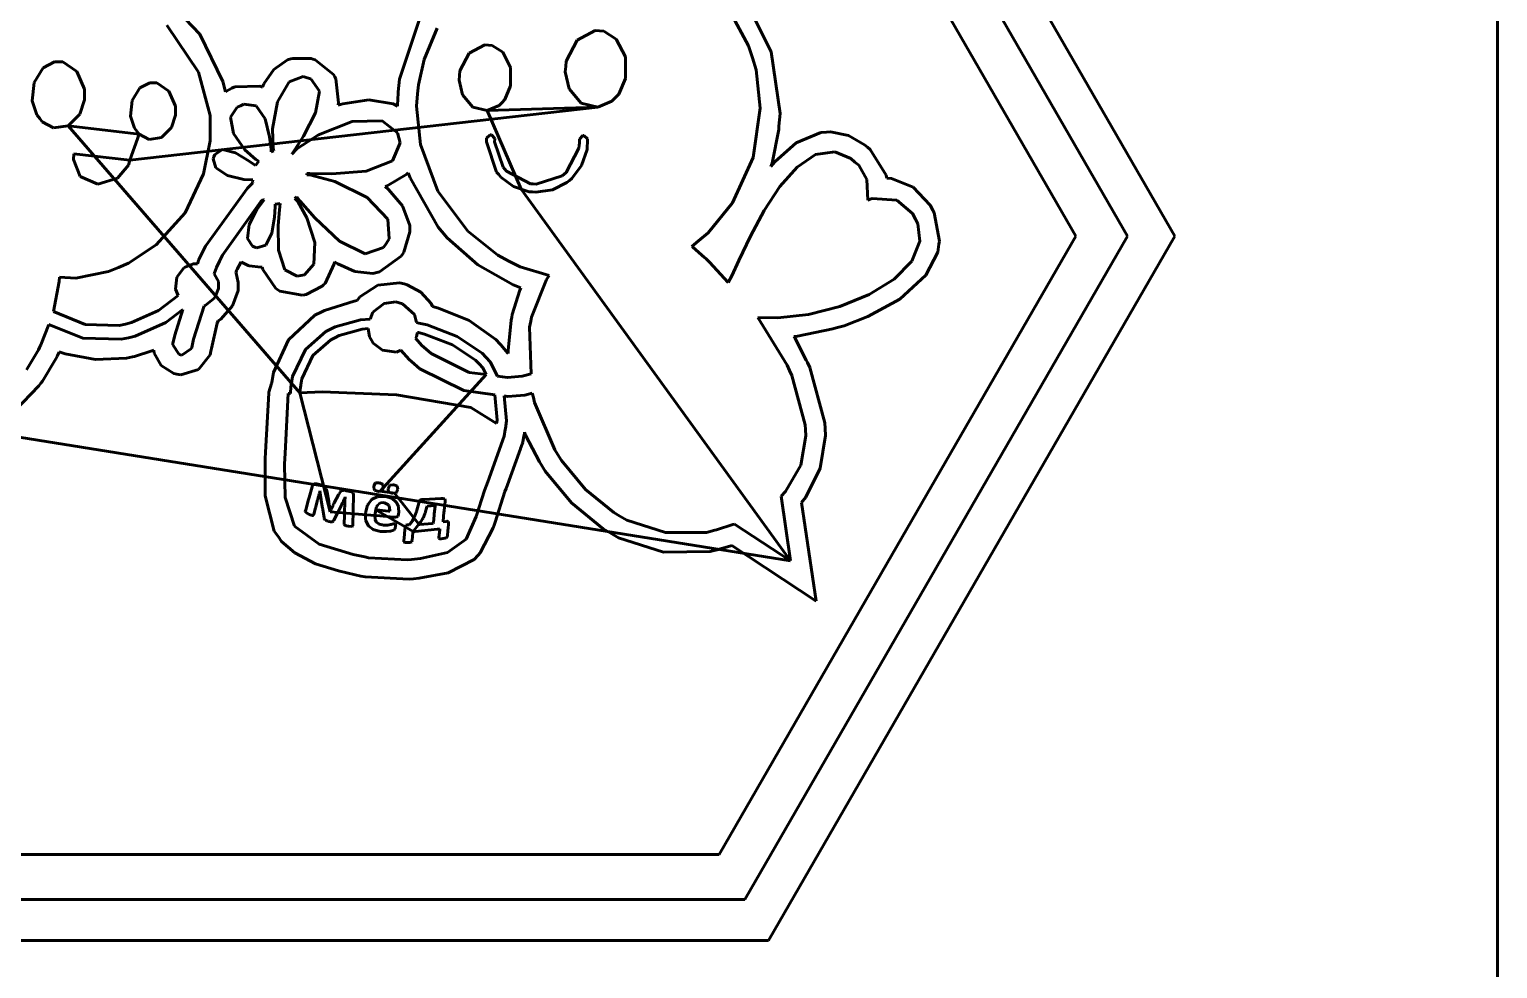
# Model space of a CAD drawing. Header units: millimetres. Extents: x 0 to 242, y 0 to 295.
# Drawn here: x 88.4 to 242.5, y 106.8 to 205.3 of the extents above; entities that cross this region are included whole.
import ezdxf

# ---------------------------------------------------------------- set-up
doc = ezdxf.new("R2010")
doc.units = ezdxf.units.MM
doc.linetypes.add('K5LT_BASIC', pattern=[0])
doc.layers.add('MOVE', color=82, linetype='Continuous', true_color=0x32cd32)
doc.layers.add('SLICE', color=1, linetype='Continuous', true_color=0xff0000)

msp = doc.modelspace()

# ---------------------------------------------------------------- linework, layer by layer
at = {"layer": 'MOVE', "color": 5, "linetype": 'K5LT_BASIC', "lineweight": 60, "true_color": 0x0000ff}
for p, q in [((148.08, 197.1), (98.96, 191.55)), ((136.44, 196.75), (148.08, 197.1)), ((140.03, 188.52), (136.44, 196.75)), ((99.93, 194.29), (92.5, 195.16)), ((92.5, 195.16), (116.8, 167.14)), ((98.96, 191.55), (99.93, 194.29)), ((168.29, 149.52), (140.03, 188.52)), ((125.21, 156.83), (136.34, 169.07)), ((116.8, 167.14), (119.98, 154.68)), ((77.44, 164.07), (168.29, 149.52)), ((126.72, 156.64), (125.21, 156.83)), ((129.27, 153.37), (126.72, 156.64)), ((119.98, 154.68), (124.68, 154.3)), ((124.68, 154.3), (124.76, 154.89)), ((124.76, 154.89), (128.67, 152.61)), ((128.67, 152.61), (129.27, 153.37))]:
    msp.add_line(p, q, dxfattribs=at)
at = {"layer": 'SLICE', "color": 5, "linetype": 'K5LT_BASIC', "lineweight": 60, "true_color": 0x0000ff}
for p, q in [((242.48, 273.24), (242.48, 22.05)), ((165.98, 257.42), (208.62, 183.57)), ((163.49, 253.11), (203.64, 183.57)), ((160.78, 248.42), (198.22, 183.57)), ((102.49, 208.77), (106.29, 204.75)), ((163.35, 208.74), (166.24, 202.89)), ((163.89, 203.55), (161.95, 207.09)), ((102.82, 205.72), (106.16, 200.77)), ((127.24, 200.04), (129.32, 206.23)), ((131.19, 205.38), (129.84, 202.11)), ((147.8, 205.14), (145.89, 204.13)), ((148.24, 205.1), (147.8, 205.14)), ((148.69, 205.06), (148.24, 205.1)), ((150, 204.22), (148.69, 205.06)), ((106.29, 204.75), (108.73, 199.79)), ((136.2, 203.65), (134.56, 202.78)), ((136.58, 203.61), (136.2, 203.65)), ((136.97, 203.58), (136.58, 203.61)), ((138.09, 202.87), (136.97, 203.58)), ((145.89, 204.13), (144.75, 201.94)), ((150.96, 202.37), (150, 204.22)), ((164.29, 202.28), (163.89, 203.55)), ((89.86, 201.23), (91.04, 201.85)), ((91.04, 201.85), (91.45, 201.85)), ((91.45, 201.85), (91.93, 201.85)), ((91.93, 201.85), (93.39, 200.83)), ((114.05, 201.04), (115.5, 202.06)), ((115.5, 202.06), (115.86, 202.17)), ((115.86, 202.17), (116.05, 202.22)), ((116.05, 202.22), (117.98, 202.2)), ((117.98, 202.2), (118.17, 202.13)), ((118.17, 202.13), (118.41, 202.06)), ((118.41, 202.06), (120.34, 200.54)), ((129.84, 202.11), (129.23, 199.43)), ((134.56, 202.78), (133.58, 200.9)), ((138.91, 201.27), (138.09, 202.87)), ((144.75, 201.94), (144.71, 201.38)), ((150.96, 200.12), (150.96, 202.37)), ((164.68, 201.03), (164.29, 202.28)), ((166.24, 202.89), (167.19, 196.44)), ((88.9, 199.7), (89.86, 201.23)), ((93.39, 200.83), (94.21, 198.99)), ((106.16, 200.77), (107.39, 196.22)), ((113.02, 199.54), (114.05, 201.04)), ((117.16, 200.31), (115.68, 199.76)), ((117.55, 200.18), (117.16, 200.31)), ((120.34, 200.54), (120.47, 200.3)), ((120.47, 200.3), (120.58, 200.08)), ((133.55, 200.42), (133.5, 199.94)), ((133.58, 200.9), (133.55, 200.42)), ((138.91, 199.34), (138.91, 201.27)), ((144.71, 201.38), (144.65, 200.81)), ((144.65, 200.81), (145.06, 199.03)), ((165.1, 197.01), (164.68, 201.03)), ((88.72, 197.77), (88.9, 199.7)), ((94.21, 198.99), (94.21, 198.37)), ((99.19, 197.82), (100.02, 199.13)), ((100.02, 199.13), (101.04, 199.66)), ((101.04, 199.66), (101.38, 199.66)), ((101.38, 199.66), (101.8, 199.66)), ((101.8, 199.66), (103.06, 198.79)), ((103.06, 198.79), (103.76, 197.21)), ((108.73, 199.79), (108.98, 198.7)), ((109.03, 198.75), (109.66, 199.11)), ((109.66, 199.11), (109.73, 199.13)), ((109.73, 199.13), (109.98, 199.25)), ((109.98, 199.25), (112.61, 199.32)), ((112.61, 199.32), (112.86, 199.2)), ((112.86, 199.2), (113.02, 199.54)), ((115.68, 199.76), (114.46, 197.68)), ((117.94, 200.06), (117.55, 200.18)), ((118.84, 198.78), (117.94, 200.06)), ((118.44, 196.52), (118.84, 198.78)), ((120.58, 200.08), (120.85, 197.57)), ((127.12, 198.71), (127.24, 200.04)), ((129.23, 199.43), (129.15, 198.52)), ((133.5, 199.94), (133.85, 198.41)), ((138.31, 197.92), (138.91, 199.34)), ((145.06, 199.03), (146.33, 197.51)), ((150.26, 198.48), (150.96, 200.12)), ((89.19, 196.29), (88.72, 197.77)), ((94.21, 197.87), (93.71, 196.38)), ((94.21, 198.37), (94.21, 197.87)), ((99.04, 196.16), (99.19, 197.82)), ((108.98, 198.7), (109.03, 198.75)), ((110.56, 197.26), (110.23, 197.11)), ((110.9, 197.41), (110.56, 197.26)), ((112.2, 197.24), (110.9, 197.41)), ((113.15, 195.89), (112.2, 197.24)), ((114.46, 197.68), (113.93, 194.83)), ((120.85, 197.57), (120.8, 197.3)), ((120.8, 197.3), (121.32, 197.46)), ((121.32, 197.46), (124.02, 197.87)), ((124.02, 197.87), (126.59, 197.46)), ((126.59, 197.46), (127.04, 197.2)), ((127.04, 197.33), (127.11, 198.58)), ((127.04, 197.2), (127.04, 197.33)), ((127.11, 198.58), (127.12, 198.71)), ((129.15, 198.52), (129.03, 197.21)), ((129.03, 197.21), (129.47, 193.2)), ((133.85, 198.41), (134.94, 197.1)), ((136.44, 196.75), (137.7, 197.28)), ((137.7, 197.28), (137.98, 197.57)), ((137.98, 197.57), (138.31, 197.92)), ((146.33, 197.51), (148.08, 197.1)), ((148.08, 197.1), (149.54, 197.72)), ((149.54, 197.72), (149.88, 198.07)), ((149.88, 198.07), (150.26, 198.48)), ((89.5, 195.91), (89.19, 196.29)), ((89.75, 195.58), (89.5, 195.91)), ((93.71, 196.38), (92.5, 195.16)), ((99.45, 194.89), (99.04, 196.16)), ((103.76, 196.25), (103.33, 194.96)), ((103.76, 197.21), (103.76, 196.67)), ((103.76, 196.67), (103.76, 196.25)), ((107.39, 196.22), (107.39, 194.7)), ((110.23, 197.11), (109.52, 196.05)), ((109.52, 196.05), (109.82, 194.35)), ((113.61, 193.99), (113.15, 195.89)), ((117.18, 194.08), (118.44, 196.52)), ((134.94, 197.1), (136.44, 196.75)), ((164.37, 191.83), (165.1, 197.01)), ((167.19, 196.44), (167.07, 195.11)), ((90.96, 194.94), (89.75, 195.58)), ((92.5, 195.16), (90.96, 194.94)), ((99.71, 194.56), (99.45, 194.89)), ((99.93, 194.29), (99.71, 194.56)), ((100.97, 193.73), (99.93, 194.29)), ((103.33, 194.96), (102.29, 193.92)), ((107.39, 194.7), (107.39, 193.56)), ((109.82, 194.35), (111.01, 192.63)), ((113.93, 194.83), (113.99, 192.76)), ((118.75, 194.21), (116.49, 192.72)), ((122.27, 195.59), (118.75, 194.21)), ((125.42, 195.66), (122.27, 195.59)), ((127.05, 194.41), (125.42, 195.66)), ((127.19, 193.88), (127.05, 194.41)), ((136.78, 194.22), (136.39, 193.87)), ((136.84, 194.21), (136.78, 194.22)), ((136.89, 194.21), (136.84, 194.21)), ((137.24, 193.82), (136.89, 194.21)), ((146.48, 194.13), (146.13, 193.75)), ((146.54, 194.13), (146.48, 194.13)), ((146.59, 194.14), (146.54, 194.13)), ((146.97, 193.78), (146.59, 194.14)), ((167.04, 194.75), (166.34, 191.24)), ((167.07, 195.11), (167.04, 194.75)), ((168.87, 193.35), (171.47, 194.46)), ((171.47, 194.46), (172.05, 194.49)), ((172.05, 194.49), (172.46, 194.52)), ((172.46, 194.52), (174.36, 194.13)), ((174.36, 194.13), (176.06, 193.17)), ((102.29, 193.92), (100.97, 193.73)), ((107.39, 193.56), (106.7, 190.13)), ((108.69, 192.65), (107.87, 192.15)), ((110.05, 192.32), (108.69, 192.65)), ((111.01, 192.63), (112.19, 191.61)), ((113.77, 192.73), (113.61, 193.99)), ((113.8, 192.43), (113.77, 192.73)), ((113.99, 192.76), (114.05, 192.53)), ((115.94, 192.19), (116.22, 192.6)), ((116.49, 192.72), (115.97, 192.17)), ((116.22, 192.6), (117.18, 194.08)), ((126.51, 191.48), (127.32, 193.36)), ((127.32, 193.36), (127.19, 193.88)), ((129.47, 193.2), (131.28, 188.29)), ((136.39, 193.81), (136.37, 193.46)), ((136.37, 193.46), (137.44, 190.29)), ((136.39, 193.87), (136.39, 193.81)), ((137.21, 193.46), (137.24, 193.76)), ((138.12, 190.8), (137.21, 193.46)), ((137.24, 193.76), (137.24, 193.82)), ((146.08, 192.79), (144.75, 190.26)), ((146.12, 193.09), (146.08, 192.79)), ((146.13, 193.32), (146.12, 193.12)), ((146.12, 193.12), (146.12, 193.09)), ((146.13, 193.75), (146.13, 193.69)), ((146.13, 193.69), (146.13, 193.62)), ((146.13, 193.62), (146.13, 193.42)), ((146.13, 193.42), (146.13, 193.39)), ((146.13, 193.39), (146.13, 193.32)), ((146.36, 191), (146.93, 192.65)), ((146.93, 192.65), (146.96, 193.02)), ((146.96, 193.05), (146.98, 193.34)), ((146.96, 193.02), (146.96, 193.05)), ((146.98, 193.72), (146.97, 193.78)), ((146.98, 193.7), (146.98, 193.72)), ((146.98, 193.46), (146.98, 193.7)), ((146.98, 193.37), (146.98, 193.46)), ((146.98, 193.34), (146.98, 193.37)), ((166.62, 191.37), (168.87, 193.35)), ((176.06, 193.17), (176.37, 192.9)), ((176.37, 192.9), (176.63, 192.68)), ((176.63, 192.68), (178.31, 189.97)), ((93.05, 191.62), (93.09, 192.2)), ((93.76, 189.83), (93.05, 191.62)), ((93.09, 192.2), (98.96, 191.55)), ((98.96, 191.55), (98.83, 191.03)), ((107.78, 191.91), (107.69, 191.68)), ((107.69, 191.68), (107.97, 190.76)), ((107.87, 192.15), (107.78, 191.91)), ((111.49, 191.46), (110.05, 192.32)), ((112.13, 190.99), (111.49, 191.46)), ((112.13, 190.99), (112.5, 191.46)), ((112.19, 191.61), (112.5, 191.46)), ((113.8, 192.43), (114.05, 192.53)), ((115.94, 192.19), (115.97, 192.17)), ((123.74, 190.38), (126.51, 191.48)), ((162.18, 187.08), (164.37, 191.83)), ((166.23, 190.9), (166.62, 191.37)), ((166.34, 191.24), (166.23, 190.9)), ((168.97, 190.83), (170.9, 192.14)), ((170.9, 192.14), (172.94, 192.41)), ((172.94, 192.41), (174.61, 191.73)), ((174.61, 191.73), (175.04, 191.35)), ((175.04, 191.35), (175.45, 191.01)), ((95.6, 189.04), (93.76, 189.83)), ((97.65, 189.66), (95.6, 189.04)), ((98.83, 191.03), (97.65, 189.66)), ((106.7, 190.13), (104.76, 186.04)), ((107.97, 190.76), (109.2, 189.93)), ((109.2, 189.93), (110.92, 189.51)), ((110.92, 189.51), (111.86, 189.48)), ((117.52, 190.16), (117.85, 190.15)), ((117.52, 190.16), (117.52, 190)), ((117.83, 190), (117.52, 190)), ((120.46, 189.32), (117.83, 190)), ((117.85, 190.15), (120.16, 190.1)), ((120.16, 190.1), (123.74, 190.38)), ((128.01, 190.07), (125.97, 188.86)), ((128.17, 190.23), (128.01, 190.07)), ((128.37, 189.68), (128.17, 190.23)), ((131.31, 184.52), (128.37, 189.68)), ((137.44, 190.29), (137.66, 190.03)), ((137.66, 190.03), (137.88, 189.78)), ((137.88, 189.78), (139.22, 188.79)), ((138.3, 190.59), (138.12, 190.8)), ((138.48, 190.38), (138.3, 190.59)), ((140.98, 189.08), (138.48, 190.38)), ((144.31, 189.89), (141.59, 189.03)), ((144.53, 190.07), (144.31, 189.89)), ((144.75, 190.26), (144.53, 190.07)), ((145.08, 189.42), (145.34, 189.64)), ((145.34, 189.64), (146.36, 191)), ((167.16, 188.78), (168.97, 190.83)), ((175.45, 191.01), (176.3, 189.52)), ((176.3, 189.52), (176.41, 187.37)), ((178.31, 189.97), (178.38, 189.66)), ((178.38, 189.66), (178.89, 189.62)), ((178.89, 189.62), (181.14, 188.71)), ((106.9, 182.54), (111.3, 188.62)), ((111.3, 188.62), (111.84, 189.13)), ((111.83, 189.26), (111.86, 189.48)), ((111.87, 189.16), (111.83, 189.26)), ((111.84, 189.13), (111.87, 189.16)), ((123.85, 187.64), (120.46, 189.32)), ((125.97, 188.86), (125.73, 188.78)), ((125.73, 188.78), (126.1, 188.48)), ((126.1, 188.48), (127.58, 186.76)), ((131.28, 188.29), (134.42, 184.11)), ((139.22, 188.79), (140.85, 188.24)), ((140.85, 188.24), (141.21, 188.21)), ((141.28, 189.06), (140.98, 189.08)), ((141.21, 188.21), (141.57, 188.18)), ((141.59, 189.03), (141.28, 189.06)), ((141.57, 188.18), (143.3, 188.44)), ((143.3, 188.44), (144.82, 189.2)), ((144.82, 189.2), (145.08, 189.42)), ((165.52, 186.27), (167.16, 188.78)), ((181.14, 188.71), (182.93, 186.82)), ((112.71, 187.21), (108.68, 181.6)), ((112.27, 186.39), (113.06, 187.39)), ((112.95, 187.43), (112.71, 187.21)), ((113.06, 187.39), (112.95, 187.43)), ((113.06, 187.39), (113.06, 187.39)), ((114.2, 186.64), (114.13, 185.56)), ((114.22, 186.94), (114.2, 186.64)), ((114.72, 187), (114.22, 186.94)), ((114.72, 187), (114.65, 186.35)), ((116.48, 187.69), (116.28, 187.53)), ((116.58, 187.21), (116.28, 187.53)), ((116.48, 187.69), (116.84, 187.26)), ((117.54, 185.5), (116.58, 187.21)), ((116.84, 187.26), (118.35, 185.51)), ((126.02, 185.35), (123.85, 187.64)), ((127.58, 186.76), (128.34, 184.71)), ((159.64, 183.93), (162.18, 187.08)), ((176.41, 187.37), (176.85, 187.54)), ((176.85, 187.54), (179.42, 187.34)), ((179.42, 187.34), (181.07, 185.94)), ((182.93, 186.82), (183.2, 186.29)), ((104.76, 186.04), (101.73, 182.68)), ((111.47, 184.81), (112.27, 186.39)), ((114.13, 185.56), (113.85, 183.9)), ((114.65, 186.35), (114.51, 184.69)), ((118.37, 182.91), (117.54, 185.5)), ((118.35, 185.51), (120.96, 183.05)), ((126.18, 183.3), (126.02, 185.35)), ((164.07, 183.59), (165.52, 186.27)), ((181.07, 185.94), (181.38, 185.35)), ((181.38, 185.35), (181.63, 184.86)), ((183.2, 186.29), (183.34, 186.01)), ((183.34, 186.01), (183.9, 183.04)), ((111.3, 183.34), (111.47, 184.81)), ((111.82, 182.53), (111.3, 183.34)), ((113.85, 183.9), (113.21, 182.65)), ((114.51, 184.69), (114.54, 182.1)), ((128.35, 184.02), (127.71, 181.91)), ((128.34, 184.71), (128.35, 184.25)), ((128.35, 184.25), (128.35, 184.02)), ((131.7, 184.06), (131.31, 184.52)), ((132.25, 183.39), (131.7, 184.06)), ((135.46, 180.57), (132.25, 183.39)), ((134.42, 184.11), (137.57, 181.57)), ((158.63, 183.08), (159.64, 183.93)), ((162.85, 181.04), (164.07, 183.59)), ((203.64, 183.57), (163.49, 114.04)), ((208.62, 183.57), (165.98, 109.73)), ((198.22, 183.57), (179.5, 151.16)), ((181.63, 184.86), (181.84, 183.07)), ((101.73, 182.68), (98.82, 180.74)), ((106.21, 181.13), (106.55, 181.83)), ((106.55, 181.83), (106.9, 182.54)), ((112.06, 182.44), (111.82, 182.53)), ((112.29, 182.36), (112.06, 182.44)), ((113.21, 182.65), (112.29, 182.36)), ((114.54, 182.1), (115.21, 180.05)), ((118.27, 180.63), (118.37, 182.91)), ((120.96, 183.05), (123.65, 181.73)), ((123.65, 181.73), (125.58, 182.4)), ((125.58, 182.4), (125.89, 182.85)), ((125.89, 182.85), (126.18, 183.3)), ((127.71, 181.91), (127.59, 181.72)), ((157.92, 182.49), (158.63, 183.08)), ((157.92, 182.49), (158.03, 182.41)), ((158.03, 182.41), (159.25, 181.35)), ((181.84, 183.07), (181.01, 180.96)), ((183.75, 181.89), (182.49, 179.5)), ((183.86, 182.73), (183.75, 181.89)), ((183.9, 183.04), (183.86, 182.73)), ((97.77, 180.3), (96.71, 179.87)), ((98.82, 180.74), (97.77, 180.3)), ((103.87, 179.29), (104.67, 180.29)), ((104.67, 180.29), (105.65, 180.69)), ((105.65, 180.69), (105.99, 180.69)), ((105.99, 180.69), (106.07, 180.69)), ((106.07, 180.69), (106.21, 181.13)), ((108.04, 180.28), (107.82, 179.62)), ((108.36, 180.94), (108.04, 180.28)), ((108.68, 181.6), (108.36, 180.94)), ((110.59, 180.82), (110.23, 180.12)), ((110.63, 180.89), (110.59, 180.82)), ((110.68, 180.85), (110.63, 180.89)), ((111.31, 180.54), (110.68, 180.85)), ((111.38, 180.51), (111.31, 180.54)), ((111.49, 180.47), (111.38, 180.51)), ((112.7, 180.32), (111.49, 180.47)), ((112.83, 180.33), (112.7, 180.32)), ((112.9, 180.08), (112.83, 180.33)), ((117.29, 179.52), (118.27, 180.63)), ((120.41, 180.67), (119.45, 178.63)), ((120.44, 180.9), (120.41, 180.67)), ((120.78, 180.68), (120.44, 180.9)), ((122.58, 179.88), (120.78, 180.68)), ((127.43, 181.47), (125.15, 179.83)), ((127.59, 181.72), (127.43, 181.47)), ((139.17, 178.46), (135.46, 180.57)), ((137.57, 181.57), (138.74, 180.96)), ((138.74, 180.96), (139.9, 180.35)), ((139.9, 180.35), (142.94, 179.46)), ((159.25, 181.35), (159.38, 181.24)), ((159.38, 181.24), (159.79, 180.86)), ((159.79, 180.86), (161.75, 178.73)), ((162.13, 179.43), (162.85, 181.04)), ((181.01, 180.96), (179.15, 179.06)), ((90.96, 175.68), (91.55, 178.84)), ((91.55, 178.84), (91.57, 179.27)), ((93.28, 179.18), (91.57, 179.27)), ((96.71, 179.87), (93.28, 179.18)), ((103.73, 178.01), (103.87, 179.29)), ((107.82, 179.62), (108.27, 178.82)), ((108.27, 178.82), (108.27, 178.41)), ((110.09, 179.82), (110.08, 179.8)), ((110.08, 179.8), (110.12, 179.69)), ((110.19, 180.03), (110.09, 179.82)), ((110.12, 179.69), (110.31, 178.73)), ((110.2, 180.05), (110.19, 180.03)), ((110.23, 180.12), (110.2, 180.05)), ((110.31, 178.73), (110.31, 178.41)), ((114.26, 178.1), (112.9, 180.08)), ((115.21, 180.05), (116.53, 179.37)), ((116.53, 179.37), (116.91, 179.44)), ((116.91, 179.44), (117.29, 179.52)), ((124.47, 179.68), (122.58, 179.88)), ((124.86, 179.76), (124.47, 179.68)), ((125.15, 179.83), (124.86, 179.76)), ((141.11, 175.09), (142.67, 179.02)), ((142.67, 179.02), (142.94, 179.46)), ((161.75, 178.73), (162.13, 179.43)), ((179.15, 179.06), (176.54, 177.46)), ((182.49, 179.5), (179.76, 176.98)), ((101.98, 175.8), (104.01, 177.34)), ((104.01, 177.34), (103.73, 178.01)), ((108.27, 178.08), (107.86, 177.1)), ((108.27, 178.41), (108.27, 178.08)), ((110.31, 177.87), (109.74, 176.26)), ((110.31, 178.41), (110.31, 177.87)), ((114.48, 177.96), (114.26, 178.1)), ((114.68, 177.82), (114.48, 177.96)), ((117.03, 177.39), (114.68, 177.82)), ((117.28, 177.43), (117.03, 177.39)), ((117.47, 177.47), (117.28, 177.43)), ((119.14, 178.33), (117.47, 177.47)), ((119.28, 178.46), (119.14, 178.33)), ((119.45, 178.63), (119.28, 178.46)), ((122.8, 176.82), (123.08, 177.2)), ((123.08, 177.2), (124.97, 178.44)), ((124.97, 178.44), (127.26, 178.7)), ((127.26, 178.7), (127.73, 178.57)), ((127.73, 178.57), (128.06, 178.49)), ((128.06, 178.49), (129.48, 177.71)), ((129.48, 177.71), (130.56, 176.51)), ((139.09, 175.36), (139.87, 177.91)), ((139.98, 178.15), (139.17, 178.46)), ((139.87, 177.91), (139.98, 178.15)), ((176.54, 177.46), (173.46, 176.21)), ((90.96, 175.67), (90.96, 175.68)), ((90.96, 175.67), (94.28, 174.33)), ((99.13, 174.51), (101.98, 175.8)), ((104.53, 175.9), (102.74, 174.54)), ((103.66, 173.19), (104.53, 175.9)), ((106.75, 176.29), (105.62, 172.77)), ((106.86, 176.3), (106.75, 176.29)), ((107.86, 177.1), (106.86, 176.3)), ((109.74, 176.26), (108.52, 174.89)), ((118.37, 175.29), (119.1, 175.65)), ((119.1, 175.65), (119.39, 175.8)), ((119.39, 175.8), (122.48, 176.77)), ((122.48, 176.77), (122.8, 176.82)), ((124.45, 175.62), (125.64, 176.51)), ((125.64, 176.51), (126.85, 176.69)), ((126.85, 176.69), (127.22, 176.59)), ((127.22, 176.59), (127.57, 176.5)), ((127.57, 176.5), (128.83, 175.38)), ((130.56, 176.51), (130.71, 176.22)), ((130.71, 176.22), (131.36, 176.04)), ((131.36, 176.04), (134.55, 174.72)), ((173.46, 176.21), (170.17, 175.36)), ((179.76, 176.98), (176.39, 175.14)), ((89.63, 172.17), (90.47, 174.3)), ((94.02, 172.88), (90.47, 174.3)), ((94.28, 174.33), (97.84, 174.22)), ((97.84, 174.22), (98.49, 174.36)), ((98.49, 174.36), (99.13, 174.51)), ((102.74, 174.54), (99.53, 173.1)), ((108.13, 174.44), (107.52, 171.8)), ((108.21, 174.7), (108.13, 174.44)), ((108.52, 174.89), (108.21, 174.7)), ((115.59, 172.72), (118.37, 175.29)), ((120.51, 174.07), (123.15, 174.81)), ((123.15, 174.81), (124.17, 174.88)), ((124.17, 174.88), (124.45, 175.62)), ((128.83, 175.38), (129.03, 174.53)), ((129.03, 174.53), (129.29, 174.47)), ((129.29, 174.47), (129.46, 174.43)), ((129.46, 174.43), (130.15, 174.27)), ((130.15, 174.27), (133.31, 173.06)), ((134.55, 174.72), (137.36, 172.75)), ((138.64, 171.59), (138.96, 174.78)), ((138.96, 174.78), (139.03, 175.1)), ((139.03, 175.1), (139.09, 175.36)), ((140.89, 174.02), (141.03, 174.67)), ((141.03, 174.67), (141.11, 175.09)), ((166.96, 175), (164.86, 175.05)), ((164.86, 175.05), (167.94, 170.05)), ((170.17, 175.36), (166.96, 175)), ((173.92, 174.19), (173.08, 173.95)), ((176.39, 175.14), (173.92, 174.19)), ((98.06, 172.77), (94.02, 172.88)), ((98.8, 172.93), (98.06, 172.77)), ((99.53, 173.1), (98.8, 172.93)), ((103.48, 172.31), (103.66, 173.19)), ((105.62, 172.77), (105.46, 171.92)), ((114.02, 169.27), (115.59, 172.72)), ((117.38, 171.69), (119.52, 173.57)), ((120.03, 172.72), (118.17, 171.08)), ((119.52, 173.57), (120.02, 173.82)), ((120.02, 173.82), (120.51, 174.07)), ((120.47, 172.93), (120.03, 172.72)), ((120.91, 173.16), (120.47, 172.93)), ((123.32, 173.83), (120.91, 173.16)), ((123.98, 173.88), (123.32, 173.83)), ((124.1, 173.03), (123.98, 173.88)), ((124.3, 172.69), (124.1, 173.03)), ((124.49, 172.37), (124.3, 172.69)), ((129.02, 173.02), (128.92, 172.88)), ((128.92, 172.88), (129.61, 172.12)), ((129.12, 173.38), (129.02, 173.02)), ((129.14, 173.49), (129.12, 173.38)), ((129.23, 173.47), (129.14, 173.49)), ((129.87, 173.31), (129.23, 173.47)), ((132.82, 172.2), (129.87, 173.31)), ((133.31, 173.06), (135.92, 171.3)), ((137.36, 172.75), (137.83, 172.25)), ((141.06, 169.14), (140.89, 174.02)), ((169.02, 173.11), (168.64, 173.06)), ((168.64, 173.06), (168.77, 172.85)), ((168.77, 172.85), (169.94, 170.57)), ((172.73, 173.85), (169.02, 173.11)), ((173.08, 173.95), (172.73, 173.85)), ((88.11, 169.55), (89.37, 171.66)), ((89.37, 171.66), (89.49, 171.89)), ((89.49, 171.89), (89.63, 172.17)), ((91.53, 171.42), (91.34, 171.01)), ((91.55, 171.46), (91.53, 171.42)), ((92.17, 171.24), (91.55, 171.46)), ((95.34, 170.64), (92.17, 171.24)), ((101.28, 171.55), (99.44, 170.97)), ((101.46, 171.62), (101.28, 171.55)), ((101.51, 171.32), (101.46, 171.62)), ((102.26, 170.01), (101.51, 171.32)), ((103.46, 172.17), (103.48, 172.31)), ((104.14, 171.16), (103.46, 172.17)), ((104.28, 171.13), (104.14, 171.16)), ((104.41, 171.11), (104.28, 171.13)), ((105.43, 171.79), (104.41, 171.11)), ((105.46, 171.92), (105.43, 171.79)), ((107.38, 171.12), (106.17, 169.59)), ((107.47, 171.53), (107.38, 171.12)), ((107.52, 171.8), (107.47, 171.53)), ((116.03, 168.87), (117.38, 171.69)), ((118.17, 171.08), (117, 168.63)), ((125.47, 171.63), (124.49, 172.37)), ((126.93, 171.43), (125.47, 171.63)), ((127.38, 171.63), (126.93, 171.43)), ((128.28, 170.65), (127.38, 171.63)), ((129.61, 172.12), (129.82, 171.94)), ((129.82, 171.94), (130.58, 171.28)), ((130.58, 171.28), (134.57, 169.3)), ((135.23, 170.58), (132.82, 172.2)), ((135.92, 171.3), (136.33, 170.86)), ((137.83, 172.25), (137.9, 172.17)), ((137.9, 172.17), (138.58, 171.36)), ((138.58, 171.36), (138.65, 171.27)), ((138.65, 171.27), (138.64, 171.59)), ((91.2, 170.72), (89.79, 168.38)), ((91.32, 170.97), (91.2, 170.72)), ((91.34, 171.01), (91.32, 170.97)), ((98.59, 170.78), (95.34, 170.64)), ((99.25, 170.93), (98.59, 170.78)), ((99.44, 170.97), (99.25, 170.93)), ((103.56, 169.19), (102.26, 170.01)), ((106.17, 169.59), (104.3, 169.04)), ((128.52, 170.44), (128.28, 170.65)), ((129.4, 169.68), (128.52, 170.44)), ((134, 167.39), (129.4, 169.68)), ((135.61, 170.18), (135.23, 170.58)), ((135.98, 169.78), (135.61, 170.18)), ((136.34, 169.07), (135.98, 169.78)), ((136.33, 170.86), (136.75, 170.41)), ((136.75, 170.41), (137.52, 168.91)), ((167.94, 170.05), (168.19, 169.49)), ((168.19, 169.49), (168.43, 168.97)), ((169.94, 170.57), (170.05, 170.34)), ((170.05, 170.34), (170.3, 169.8)), ((170.3, 169.8), (171.87, 164)), ((89.63, 168.16), (89.42, 167.87)), ((89.79, 168.38), (89.63, 168.16)), ((103.89, 169.12), (103.56, 169.19)), ((104.3, 169.04), (103.89, 169.12)), ((113.54, 167.23), (113.81, 168.14)), ((113.81, 168.14), (113.86, 168.21)), ((113.86, 168.23), (113.89, 168.45)), ((113.86, 168.21), (113.86, 168.23)), ((113.89, 168.45), (113.9, 168.46)), ((113.9, 168.46), (114.02, 169.27)), ((115.82, 167.27), (115.9, 168.07)), ((115.9, 168.07), (115.92, 168.15)), ((115.92, 168.15), (116.03, 168.87)), ((116.89, 167.94), (116.81, 167.26)), ((116.9, 168), (116.89, 167.94)), ((117, 168.63), (116.9, 168)), ((134.57, 169.3), (136.34, 169.07)), ((137.52, 168.91), (138.58, 168.77)), ((138.58, 168.77), (139.35, 168.83)), ((139.35, 168.83), (140.13, 168.89)), ((140.13, 168.89), (141.06, 169.14)), ((168.43, 168.97), (169.83, 163.79)), ((89.42, 167.87), (86.93, 165.3)), ((113.2, 160.94), (113.54, 167.12)), ((113.54, 167.12), (113.54, 167.23)), ((115.58, 167.07), (115.24, 160.83)), ((115.82, 167.09), (115.58, 167.08)), ((115.58, 167.08), (115.58, 167.07)), ((115.82, 167.19), (115.82, 167.27)), ((115.82, 167.18), (115.82, 167.19)), ((115.82, 167.14), (115.82, 167.18)), ((115.82, 167.09), (115.82, 167.14)), ((116.81, 167.26), (116.8, 167.14)), ((119.12, 167.24), (116.8, 167.14)), ((126.92, 166.93), (119.12, 167.24)), ((134.72, 165.6), (126.92, 166.93)), ((137.25, 166.95), (134, 167.39)), ((137.49, 164.29), (137.25, 166.95)), ((138.62, 166.77), (138.24, 166.82)), ((138.24, 166.82), (138.49, 164.21)), ((139.51, 166.84), (138.62, 166.77)), ((140.39, 166.92), (139.51, 166.84)), ((141.17, 167.12), (140.39, 166.92)), ((141.3, 166.65), (141.17, 167.12)), ((141.43, 166.12), (141.3, 166.65)), ((137.44, 163.93), (134.72, 165.6)), ((143.56, 161.18), (141.43, 166.12)), ((137.44, 163.93), (137.49, 164.29)), ((138.35, 163.32), (138.24, 162.6)), ((138.36, 163.41), (138.35, 163.32)), ((138.49, 164.21), (138.36, 163.41)), ((169.83, 163.79), (169.86, 163.29)), ((171.87, 164), (171.9, 163.4)), ((171.9, 163.4), (171.94, 162.67)), ((136.51, 157.82), (138.24, 162.6)), ((140.13, 161.81), (140.12, 161.76)), ((140.18, 161.96), (140.13, 161.81)), ((140.2, 162.02), (140.18, 161.96)), ((140.31, 162.61), (140.2, 162.02)), ((140.32, 162.7), (140.31, 162.67)), ((140.31, 162.67), (140.31, 162.61)), ((140.37, 162.98), (140.32, 162.7)), ((140.49, 162.72), (140.37, 163.01)), ((140.37, 163.01), (140.37, 162.98)), ((141.93, 159.91), (140.49, 162.72)), ((169.89, 162.64), (169.36, 159.56)), ((169.86, 163.29), (169.89, 162.64)), ((171.94, 162.67), (171.41, 159.26)), ((113.15, 160.23), (113.2, 160.94)), ((113.16, 156.35), (113.15, 160.23)), ((115.24, 160.83), (115.18, 159.67)), ((139.94, 161.28), (138.43, 157.12)), ((139.95, 161.32), (139.94, 161.28)), ((140.12, 161.76), (139.95, 161.32)), ((143.84, 160.72), (143.56, 161.18)), ((144.26, 160.05), (143.84, 160.72)), ((115.18, 159.67), (115.24, 156.18)), ((142.1, 159.64), (141.93, 159.91)), ((142.55, 158.92), (142.1, 159.64)), ((145.29, 155.61), (142.55, 158.92)), ((146.76, 157.03), (144.26, 160.05)), ((169.36, 159.56), (167.77, 156.8)), ((171.41, 159.26), (169.9, 156.2)), ((117.77, 156.19), (118.09, 157.31)), ((118.09, 157.31), (118.13, 157.42)), ((118.13, 157.45), (118.25, 157.61)), ((118.13, 157.42), (118.13, 157.45)), ((118.25, 157.61), (118.26, 157.61)), ((118.26, 157.61), (118.28, 157.62)), ((118.28, 157.62), (118.51, 157.62)), ((118.51, 157.62), (118.54, 157.61)), ((118.54, 157.61), (118.58, 157.6)), ((118.58, 157.6), (118.98, 157.5)), ((118.98, 157.5), (119.02, 157.49)), ((119.02, 157.49), (119.04, 157.48)), ((119.04, 157.48), (119.26, 157.42)), ((119.26, 157.42), (119.28, 157.41)), ((119.28, 157.41), (119.3, 157.4)), ((119.3, 157.4), (119.44, 157.3)), ((119.44, 157.3), (119.45, 157.29)), ((119.45, 157.29), (119.46, 157.28)), ((119.46, 157.28), (119.55, 157.12)), ((124.56, 157.34), (124.57, 157.38)), ((124.56, 157.3), (124.56, 157.34)), ((124.6, 157), (124.56, 157.3)), ((124.57, 157.38), (124.69, 157.67)), ((124.69, 157.67), (124.71, 157.68)), ((124.71, 157.68), (124.73, 157.7)), ((124.73, 157.7), (125.06, 157.73)), ((125.06, 157.73), (125.11, 157.72)), ((125.11, 157.72), (125.16, 157.71)), ((125.16, 157.71), (125.47, 157.58)), ((125.54, 157.17), (125.41, 156.88)), ((125.47, 157.58), (125.48, 157.56)), ((125.48, 157.56), (125.49, 157.55)), ((125.49, 157.55), (125.55, 157.25)), ((125.55, 157.25), (125.54, 157.21)), ((125.54, 157.21), (125.54, 157.17)), ((126.07, 157.11), (126.08, 157.16)), ((126.08, 157.16), (126.19, 157.45)), ((126.19, 157.45), (126.22, 157.46)), ((126.22, 157.46), (126.23, 157.48)), ((126.23, 157.48), (126.56, 157.52)), ((126.56, 157.52), (126.61, 157.51)), ((126.61, 157.51), (126.66, 157.5)), ((126.66, 157.5), (126.98, 157.39)), ((126.98, 157.39), (126.99, 157.37)), ((126.99, 157.37), (127, 157.35)), ((127, 157.35), (127.06, 157.06)), ((136.18, 156.92), (136.51, 157.82)), ((114.1, 152.65), (113.16, 156.35)), ((115.24, 156.18), (116.24, 153.18)), ((117.41, 154.88), (117.71, 155.97)), ((117.71, 155.97), (117.75, 156.08)), ((117.75, 156.08), (117.77, 156.19)), ((118.66, 155.88), (118.48, 155.22)), ((118.69, 155.94), (118.66, 155.88)), ((118.72, 156.13), (118.69, 155.96)), ((118.69, 155.96), (118.69, 155.94)), ((118.73, 156.14), (118.72, 156.13)), ((118.78, 156.34), (118.73, 156.16)), ((118.73, 156.16), (118.73, 156.14)), ((118.79, 156.36), (118.78, 156.34)), ((118.83, 156.57), (118.79, 156.38)), ((118.79, 156.38), (118.79, 156.36)), ((118.84, 156.58), (118.83, 156.57)), ((118.88, 156.77), (118.84, 156.6)), ((118.84, 156.6), (118.84, 156.58)), ((118.89, 156.85), (118.88, 156.8)), ((118.88, 156.8), (118.88, 156.79)), ((118.88, 156.79), (118.88, 156.77)), ((118.91, 156.67), (118.89, 156.86)), ((118.89, 156.86), (118.89, 156.85)), ((118.92, 156.65), (118.91, 156.67)), ((118.92, 156.64), (118.92, 156.65)), ((118.95, 156.42), (118.92, 156.64)), ((118.95, 156.4), (118.95, 156.42)), ((118.95, 156.38), (118.95, 156.4)), ((118.98, 156.17), (118.95, 156.38)), ((118.99, 156.15), (118.98, 156.17)), ((118.99, 156.14), (118.99, 156.15)), ((119.02, 155.95), (118.99, 156.14)), ((119.03, 155.92), (119.02, 155.95)), ((119.04, 155.85), (119.03, 155.92)), ((119.17, 155.05), (119.04, 155.85)), ((119.55, 157.12), (119.56, 157.11)), ((119.56, 157.11), (119.57, 157.09)), ((119.57, 157.09), (119.62, 156.87)), ((119.62, 156.87), (119.63, 156.85)), ((119.63, 156.85), (119.65, 156.75)), ((119.65, 156.75), (119.83, 155.75)), ((119.83, 155.75), (119.85, 155.65)), ((119.85, 155.65), (119.85, 155.63)), ((119.85, 155.63), (119.88, 155.43)), ((120.36, 155.52), (120.41, 155.61)), ((120.41, 155.61), (120.86, 156.46)), ((120.86, 156.46), (120.9, 156.55)), ((120.9, 156.55), (120.91, 156.57)), ((120.91, 156.57), (121.01, 156.74)), ((121.01, 156.74), (121.02, 156.76)), ((121.02, 156.77), (121.14, 156.87)), ((121.02, 156.76), (121.02, 156.77)), ((121.14, 156.87), (121.15, 156.88)), ((121.15, 156.88), (121.17, 156.89)), ((121.17, 156.89), (121.33, 156.92)), ((121.36, 155.79), (121.27, 155.6)), ((121.33, 156.92), (121.35, 156.92)), ((121.35, 156.92), (121.37, 156.93)), ((121.37, 155.81), (121.36, 155.79)), ((121.37, 156.93), (121.59, 156.9)), ((121.46, 156.01), (121.37, 155.83)), ((121.37, 155.83), (121.37, 155.81)), ((121.47, 156.03), (121.46, 156.01)), ((121.55, 156.22), (121.47, 156.05)), ((121.47, 156.05), (121.47, 156.03)), ((121.5, 155.45), (121.51, 155.66)), ((121.51, 155.66), (121.52, 155.67)), ((121.52, 155.7), (121.53, 155.9)), ((121.52, 155.67), (121.52, 155.7)), ((121.53, 155.94), (121.54, 156.13)), ((121.53, 155.92), (121.53, 155.94)), ((121.53, 155.9), (121.53, 155.92)), ((121.54, 156.13), (121.55, 156.14)), ((121.55, 156.17), (121.56, 156.23)), ((121.56, 156.23), (121.55, 156.22)), ((121.55, 156.14), (121.55, 156.17)), ((121.56, 156.23), (121.56, 156.23)), ((121.59, 156.9), (121.62, 156.9)), ((121.62, 156.9), (121.65, 156.89)), ((121.65, 156.89), (122.05, 156.81)), ((122.05, 156.81), (122.1, 156.8)), ((122.1, 156.8), (122.13, 156.79)), ((122.13, 156.79), (122.35, 156.68)), ((122.35, 156.68), (122.36, 156.66)), ((122.36, 156.66), (122.38, 156.65)), ((122.38, 156.65), (122.43, 156.43)), ((122.43, 156.27), (122.4, 154.96)), ((122.43, 156.43), (122.43, 156.4)), ((122.43, 156.4), (122.43, 156.27)), ((123.96, 155.47), (124.32, 155.93)), ((124.32, 155.93), (124.36, 155.96)), ((124.36, 155.96), (124.4, 156)), ((124.4, 156), (124.9, 156.24)), ((124.62, 156.98), (124.6, 157)), ((124.63, 156.96), (124.62, 156.98)), ((124.95, 156.83), (124.63, 156.96)), ((124.9, 156.24), (124.96, 156.25)), ((125, 156.82), (124.95, 156.83)), ((124.96, 156.25), (125.01, 156.27)), ((125.04, 156.82), (125, 156.82)), ((125.01, 156.27), (125.65, 156.29)), ((125.38, 156.85), (125.04, 156.82)), ((125.3, 155.62), (125.28, 155.61)), ((125.58, 155.64), (125.3, 155.62)), ((125.4, 156.86), (125.38, 156.85)), ((125.41, 156.88), (125.4, 156.86)), ((125.61, 155.63), (125.58, 155.64)), ((125.67, 155.63), (125.61, 155.63)), ((125.65, 156.29), (125.72, 156.28)), ((126.11, 155.39), (125.67, 155.63)), ((125.72, 156.28), (125.79, 156.27)), ((125.79, 156.27), (126.4, 156.1)), ((126.06, 157.07), (126.07, 157.11)), ((126.11, 156.78), (126.06, 157.07)), ((126.13, 156.76), (126.11, 156.78)), ((126.14, 156.74), (126.13, 156.76)), ((126.45, 156.63), (126.14, 156.74)), ((126.4, 156.1), (126.44, 156.08)), ((126.44, 156.08), (126.49, 156.06)), ((126.5, 156.62), (126.45, 156.63)), ((126.49, 156.06), (126.88, 155.73)), ((126.55, 156.62), (126.5, 156.62)), ((126.89, 156.67), (126.55, 156.62)), ((126.88, 155.73), (126.91, 155.7)), ((126.91, 156.68), (126.89, 156.67)), ((126.93, 156.7), (126.91, 156.68)), ((126.91, 155.7), (126.94, 155.66)), ((127.05, 156.98), (126.93, 156.7)), ((126.94, 155.66), (127.14, 155.22)), ((127.06, 157.06), (127.05, 157.02)), ((127.05, 157.02), (127.05, 156.98)), ((129.29, 155.59), (129.31, 155.68)), ((129.31, 155.69), (129.34, 155.79)), ((129.31, 155.68), (129.31, 155.69)), ((129.34, 155.79), (129.35, 155.79)), ((129.35, 155.81), (129.4, 155.87)), ((129.35, 155.79), (129.35, 155.81)), ((129.4, 155.87), (129.41, 155.88)), ((129.41, 155.88), (129.48, 155.93)), ((129.41, 155.88), (129.41, 155.88)), ((129.48, 155.93), (129.49, 155.93)), ((129.49, 155.94), (129.58, 155.95)), ((129.49, 155.93), (129.49, 155.94)), ((129.58, 155.95), (129.61, 155.95)), ((129.61, 155.95), (129.79, 155.95)), ((129.79, 155.95), (131.6, 156.06)), ((131.6, 156.06), (131.79, 156.07)), ((131.79, 156.07), (131.81, 156.08)), ((131.81, 156.08), (131.98, 156.04)), ((132.03, 155.75), (131.93, 154.82)), ((131.98, 156.04), (131.99, 156.03)), ((131.99, 156.03), (132, 156.03)), ((132, 156.03), (132.04, 155.86)), ((132.04, 155.84), (132.03, 155.75)), ((132.04, 155.86), (132.04, 155.84)), ((135.31, 154.19), (136.18, 156.92)), ((138.31, 156.81), (137.28, 153.6)), ((138.43, 157.12), (138.31, 156.81)), ((149.73, 154.61), (146.76, 157.03)), ((167.77, 156.8), (167.29, 156.32)), ((167.29, 156.32), (168.29, 149.52)), ((169.9, 156.2), (169.45, 155.65)), ((169.45, 155.65), (170.99, 145.3)), ((117.37, 154.71), (117.37, 154.77)), ((117.37, 154.77), (117.38, 154.77)), ((117.38, 154.7), (117.37, 154.71)), ((117.38, 154.77), (117.41, 154.88)), ((117.38, 154.69), (117.38, 154.7)), ((117.42, 154.63), (117.38, 154.69)), ((117.43, 154.62), (117.42, 154.63)), ((117.52, 154.54), (117.43, 154.62)), ((117.43, 154.62), (117.43, 154.62)), ((117.54, 154.53), (117.52, 154.54)), ((117.55, 154.52), (117.54, 154.53)), ((117.73, 154.43), (117.55, 154.52)), ((117.75, 154.42), (117.73, 154.43)), ((117.77, 154.41), (117.75, 154.42)), ((117.97, 154.32), (117.77, 154.41)), ((117.99, 154.31), (117.97, 154.32)), ((118, 154.31), (117.99, 154.31)), ((118.13, 154.28), (118, 154.31)), ((118.14, 154.28), (118.13, 154.28)), ((118.2, 154.3), (118.14, 154.28)), ((118.21, 154.3), (118.2, 154.3)), ((118.24, 154.36), (118.21, 154.3)), ((118.21, 154.3), (118.21, 154.3)), ((118.25, 154.36), (118.24, 154.36)), ((118.26, 154.43), (118.25, 154.36)), ((118.44, 155.08), (118.26, 154.43)), ((118.46, 155.15), (118.44, 155.08)), ((118.48, 155.22), (118.46, 155.15)), ((119.19, 154.97), (119.17, 155.05)), ((119.2, 154.88), (119.19, 154.97)), ((119.34, 154.07), (119.2, 154.88)), ((119.36, 153.99), (119.34, 154.07)), ((119.88, 155.43), (119.89, 155.4)), ((119.89, 155.4), (119.89, 155.39)), ((119.89, 155.39), (119.92, 155.17)), ((119.92, 155.17), (119.92, 155.15)), ((119.92, 155.15), (119.92, 155.13)), ((119.92, 155.13), (119.95, 154.93)), ((119.95, 154.93), (119.96, 154.91)), ((119.96, 154.91), (119.96, 154.89)), ((119.96, 154.89), (119.97, 154.7)), ((119.97, 154.7), (119.98, 154.68)), ((119.98, 154.68), (119.99, 154.7)), ((119.98, 154.68), (119.98, 154.68)), ((119.99, 154.7), (120.05, 154.87)), ((120.05, 154.87), (120.06, 154.88)), ((120.06, 154.88), (120.07, 154.91)), ((120.07, 154.91), (120.15, 155.09)), ((120.15, 155.09), (120.16, 155.11)), ((120.16, 155.11), (120.17, 155.13)), ((120.17, 155.13), (120.25, 155.31)), ((120.25, 155.31), (120.26, 155.32)), ((120.26, 155.32), (120.27, 155.34)), ((120.27, 155.34), (120.35, 155.51)), ((120.35, 155.51), (120.36, 155.52)), ((120.7, 154.48), (120.35, 153.79)), ((120.74, 154.54), (120.7, 154.48)), ((120.77, 154.61), (120.74, 154.54)), ((121.13, 155.31), (120.77, 154.61)), ((121.17, 155.38), (121.13, 155.31)), ((121.25, 155.56), (121.17, 155.39)), ((121.17, 155.39), (121.17, 155.38)), ((121.26, 155.58), (121.25, 155.56)), ((121.27, 155.6), (121.26, 155.58)), ((121.46, 153.47), (121.47, 154.23)), ((121.47, 154.38), (121.49, 155.14)), ((121.47, 154.31), (121.47, 154.38)), ((121.47, 154.23), (121.47, 154.31)), ((121.49, 155.14), (121.5, 155.21)), ((121.5, 155.43), (121.5, 155.45)), ((121.5, 155.42), (121.5, 155.43)), ((121.5, 155.27), (121.5, 155.42)), ((121.5, 155.21), (121.5, 155.27)), ((122.39, 154.69), (122.36, 153.38)), ((122.4, 154.82), (122.39, 154.69)), ((122.4, 154.96), (122.4, 154.82)), ((123.7, 154.57), (123.71, 154.64)), ((123.7, 153.88), (123.7, 154.57)), ((123.71, 154.64), (123.72, 154.72)), ((123.72, 154.72), (123.9, 155.36)), ((123.9, 155.36), (123.93, 155.42)), ((123.93, 155.42), (123.96, 155.47)), ((124.85, 154.29), (124.68, 154.3)), ((124.68, 154.3), (124.68, 154.27)), ((124.68, 154.27), (124.69, 153.94)), ((124.84, 155.19), (124.76, 154.93)), ((124.76, 154.93), (124.76, 154.89)), ((124.76, 154.89), (124.88, 154.88)), ((124.85, 155.21), (124.84, 155.19)), ((124.87, 155.24), (124.85, 155.21)), ((126.63, 154.12), (124.85, 154.29)), ((125, 155.44), (124.87, 155.24)), ((124.88, 154.88), (126.1, 154.75)), ((125.02, 155.46), (125, 155.44)), ((125.04, 155.47), (125.02, 155.46)), ((125.25, 155.6), (125.04, 155.47)), ((125.28, 155.61), (125.25, 155.6)), ((126.1, 154.75), (126.23, 154.73)), ((126.13, 155.35), (126.11, 155.39)), ((126.16, 155.31), (126.13, 155.35)), ((126.23, 154.8), (126.16, 155.31)), ((126.23, 154.73), (126.23, 154.8)), ((126.81, 154.1), (126.63, 154.12)), ((126.83, 154.1), (126.81, 154.1)), ((127.02, 154.16), (126.83, 154.1)), ((127.04, 154.17), (127.02, 154.16)), ((127.06, 154.18), (127.04, 154.17)), ((127.14, 154.38), (127.06, 154.18)), ((127.14, 155.22), (127.15, 155.18)), ((127.15, 154.41), (127.14, 154.38)), ((127.15, 155.18), (127.15, 155.13)), ((127.15, 155.13), (127.17, 154.61)), ((127.16, 154.54), (127.15, 154.42)), ((127.15, 154.42), (127.15, 154.41)), ((127.17, 154.55), (127.16, 154.54)), ((127.17, 154.61), (127.17, 154.55)), ((128.57, 153.68), (128.79, 154.07)), ((128.79, 154.07), (128.81, 154.11)), ((128.81, 154.11), (128.83, 154.16)), ((128.83, 154.16), (129.04, 154.71)), ((129.04, 154.71), (129.06, 154.77)), ((129.06, 154.77), (129.08, 154.83)), ((129.08, 154.83), (129.29, 155.59)), ((129.9, 154.48), (129.72, 154.02)), ((129.92, 154.52), (129.9, 154.48)), ((129.94, 154.58), (129.92, 154.52)), ((130.13, 155.2), (129.94, 154.58)), ((130.15, 155.27), (130.13, 155.2)), ((130.21, 155.28), (130.15, 155.27)), ((130.93, 155.32), (130.21, 155.28)), ((130.81, 153.55), (130.89, 154.32)), ((130.89, 154.32), (130.9, 154.4)), ((130.9, 154.48), (130.99, 155.25)), ((130.9, 154.4), (130.9, 154.48)), ((131, 155.33), (130.93, 155.32)), ((130.99, 155.25), (131, 155.33)), ((131.92, 154.63), (131.83, 153.71)), ((131.93, 154.73), (131.92, 154.63)), ((131.93, 154.82), (131.93, 154.73)), ((134.24, 151.81), (135.31, 154.19)), ((148.62, 152.89), (145.29, 155.61)), ((150.38, 154.23), (149.73, 154.61)), ((151.12, 153.8), (150.38, 154.23)), ((114.54, 152.04), (114.1, 152.65)), ((116.24, 153.18), (118.83, 151.29)), ((119.38, 153.91), (119.36, 153.99)), ((119.36, 153.99), (119.36, 153.99)), ((119.39, 153.9), (119.38, 153.91)), ((119.46, 153.83), (119.39, 153.9)), ((119.39, 153.9), (119.39, 153.9)), ((119.47, 153.82), (119.46, 153.83)), ((119.47, 153.81), (119.47, 153.82)), ((119.58, 153.76), (119.47, 153.81)), ((119.6, 153.75), (119.58, 153.76)), ((119.61, 153.74), (119.6, 153.75)), ((119.78, 153.68), (119.61, 153.74)), ((119.8, 153.68), (119.78, 153.68)), ((119.82, 153.67), (119.8, 153.68)), ((120, 153.64), (119.82, 153.67)), ((120.02, 153.63), (120, 153.64)), ((120.03, 153.63), (120.02, 153.63)), ((120.16, 153.62), (120.03, 153.63)), ((120.17, 153.62), (120.16, 153.62)), ((120.25, 153.65), (120.17, 153.62)), ((120.26, 153.66), (120.25, 153.65)), ((120.25, 153.65), (120.25, 153.65)), ((120.31, 153.71), (120.26, 153.66)), ((120.35, 153.79), (120.31, 153.72)), ((120.31, 153.72), (120.31, 153.71)), ((121.46, 153.4), (121.46, 153.47)), ((121.46, 153.38), (121.46, 153.4)), ((121.46, 153.33), (121.46, 153.38)), ((121.47, 153.32), (121.46, 153.33)), ((121.47, 153.31), (121.47, 153.32)), ((121.52, 153.27), (121.47, 153.31)), ((121.53, 153.27), (121.52, 153.27)), ((121.65, 153.22), (121.53, 153.27)), ((121.53, 153.27), (121.53, 153.27)), ((121.66, 153.22), (121.65, 153.22)), ((121.68, 153.22), (121.66, 153.22)), ((121.88, 153.17), (121.68, 153.22)), ((121.91, 153.16), (121.88, 153.17)), ((121.95, 153.16), (121.91, 153.16)), ((122.24, 153.13), (121.95, 153.16)), ((122.26, 153.13), (122.24, 153.13)), ((122.28, 153.14), (122.26, 153.13)), ((122.36, 153.22), (122.28, 153.14)), ((122.36, 153.38), (122.36, 153.24)), ((122.36, 153.24), (122.36, 153.22)), ((123.72, 153.82), (123.7, 153.88)), ((123.73, 153.76), (123.72, 153.82)), ((123.96, 153.25), (123.73, 153.76)), ((124, 153.21), (123.96, 153.25)), ((124.03, 153.17), (124, 153.21)), ((124.49, 152.82), (124.03, 153.17)), ((124.55, 152.79), (124.49, 152.82)), ((124.6, 152.77), (124.55, 152.79)), ((125.27, 152.62), (124.6, 152.77)), ((124.69, 153.94), (124.69, 153.91)), ((124.69, 153.91), (124.69, 153.88)), ((124.69, 153.88), (124.8, 153.63)), ((124.8, 153.63), (124.82, 153.61)), ((124.82, 153.61), (124.84, 153.59)), ((124.84, 153.59), (125.07, 153.41)), ((125.07, 153.41), (125.1, 153.4)), ((125.1, 153.4), (125.13, 153.39)), ((125.13, 153.39), (125.48, 153.3)), ((125.35, 152.61), (125.27, 152.62)), ((125.39, 152.61), (125.35, 152.61)), ((125.8, 152.6), (125.39, 152.61)), ((125.48, 153.3), (125.52, 153.29)), ((125.52, 153.29), (125.57, 153.29)), ((125.57, 153.29), (125.95, 153.29)), ((125.84, 152.6), (125.8, 152.6)), ((125.88, 152.61), (125.84, 152.6)), ((126.23, 152.65), (125.88, 152.61)), ((125.95, 153.29), (125.98, 153.29)), ((125.98, 153.29), (126.02, 153.29)), ((126.02, 153.29), (126.31, 153.34)), ((126.26, 152.65), (126.23, 152.65)), ((126.29, 152.66), (126.26, 152.65)), ((126.54, 152.72), (126.29, 152.66)), ((126.31, 153.34), (126.34, 153.34)), ((126.34, 153.34), (126.36, 153.35)), ((126.36, 153.35), (126.57, 153.41)), ((126.56, 152.72), (126.54, 152.72)), ((126.58, 152.73), (126.56, 152.72)), ((126.57, 153.41), (126.59, 153.41)), ((126.7, 152.79), (126.58, 152.73)), ((126.59, 153.41), (126.6, 153.41)), ((126.6, 153.41), (126.7, 153.43)), ((126.7, 153.43), (126.74, 153.43)), ((126.71, 152.79), (126.7, 152.79)), ((126.72, 152.79), (126.71, 152.79)), ((126.75, 152.84), (126.72, 152.79)), ((126.74, 153.43), (126.75, 153.43)), ((126.75, 153.43), (126.79, 153.42)), ((126.76, 152.84), (126.75, 152.84)), ((126.79, 152.9), (126.76, 152.84)), ((126.76, 152.84), (126.76, 152.84)), ((126.79, 153.42), (126.8, 153.42)), ((126.81, 152.99), (126.79, 152.91)), ((126.79, 152.91), (126.79, 152.9)), ((126.79, 152.9), (126.79, 152.9)), ((126.8, 153.42), (126.83, 153.37)), ((126.83, 153.12), (126.81, 153.01)), ((126.81, 153.01), (126.81, 153)), ((126.81, 153), (126.81, 152.99)), ((126.83, 153.37), (126.83, 153.37)), ((126.83, 153.37), (126.83, 153.36)), ((126.83, 153.36), (126.85, 153.3)), ((126.84, 153.27), (126.83, 153.15)), ((126.83, 153.15), (126.83, 153.13)), ((126.83, 153.13), (126.83, 153.12)), ((126.85, 153.28), (126.84, 153.27)), ((126.85, 153.3), (126.85, 153.28)), ((127.78, 152.42), (127.85, 153.08)), ((127.85, 153.08), (127.87, 153.14)), ((127.87, 153.16), (127.91, 153.28)), ((127.87, 153.14), (127.87, 153.16)), ((127.91, 153.28), (127.92, 153.28)), ((127.92, 153.28), (127.93, 153.29)), ((127.93, 153.29), (128.04, 153.32)), ((128.04, 153.32), (128.08, 153.32)), ((128.08, 153.32), (128.1, 153.32)), ((128.1, 153.32), (128.23, 153.31)), ((128.23, 153.31), (128.27, 153.31)), ((128.27, 153.31), (128.29, 153.34)), ((128.29, 153.34), (128.53, 153.62)), ((128.53, 153.62), (128.55, 153.65)), ((128.55, 153.65), (128.57, 153.68)), ((128.67, 152.61), (128.66, 152.52)), ((128.9, 152.62), (128.67, 152.61)), ((131.24, 152.85), (128.9, 152.62)), ((129.27, 153.37), (129.25, 153.35)), ((129.25, 153.35), (129.38, 153.35)), ((129.46, 153.59), (129.27, 153.37)), ((129.38, 153.35), (130.67, 153.46)), ((129.48, 153.61), (129.46, 153.59)), ((129.49, 153.64), (129.48, 153.61)), ((129.68, 153.94), (129.49, 153.64)), ((129.7, 153.98), (129.68, 153.94)), ((129.72, 154.02), (129.7, 153.98)), ((130.67, 153.46), (130.8, 153.47)), ((130.8, 153.47), (130.81, 153.55)), ((131.48, 152.88), (131.24, 152.85)), ((131.39, 151.99), (131.47, 152.8)), ((131.47, 152.8), (131.48, 152.88)), ((131.83, 153.71), (131.82, 153.61)), ((131.82, 153.61), (131.85, 153.62)), ((131.85, 153.62), (132.19, 153.67)), ((132.19, 153.67), (132.23, 153.68)), ((132.23, 153.68), (132.24, 153.68)), ((132.24, 153.68), (132.37, 153.67)), ((132.34, 152.75), (132.28, 152.13)), ((132.35, 152.87), (132.34, 152.81)), ((132.34, 152.81), (132.34, 152.75)), ((132.41, 153.48), (132.35, 152.87)), ((132.37, 153.67), (132.38, 153.67)), ((132.38, 153.67), (132.38, 153.67)), ((132.38, 153.67), (132.41, 153.56)), ((132.41, 153.56), (132.41, 153.54)), ((132.41, 153.54), (132.41, 153.48)), ((137.07, 153), (135.72, 150.36)), ((137.17, 153.28), (137.07, 153)), ((137.28, 153.6), (137.17, 153.28)), ((149.36, 152.46), (148.62, 152.89)), ((155.15, 152.5), (151.12, 153.8)), ((160.33, 152.75), (159.45, 152.52)), ((160.52, 152.79), (160.33, 152.75)), ((162.24, 153.34), (160.52, 152.79)), ((162.4, 153.39), (162.24, 153.34)), ((168.29, 149.52), (162.4, 153.39)), ((114.87, 151.56), (114.54, 152.04)), ((116.26, 150.37), (114.87, 151.56)), ((118.83, 151.29), (122.4, 150.19)), ((127.69, 151.63), (127.77, 152.28)), ((127.69, 151.56), (127.69, 151.63)), ((127.69, 151.55), (127.69, 151.56)), ((127.7, 151.51), (127.69, 151.55)), ((127.76, 151.48), (127.7, 151.51)), ((127.7, 151.51), (127.7, 151.51)), ((127.77, 151.47), (127.76, 151.48)), ((127.77, 152.28), (127.78, 152.35)), ((127.89, 151.45), (127.77, 151.47)), ((127.77, 151.47), (127.77, 151.47)), ((127.78, 152.35), (127.78, 152.42)), ((127.9, 151.45), (127.89, 151.45)), ((127.91, 151.45), (127.9, 151.45)), ((128.06, 151.44), (127.91, 151.45)), ((128.12, 151.44), (128.06, 151.44)), ((128.16, 151.44), (128.12, 151.44)), ((128.3, 151.46), (128.16, 151.44)), ((128.32, 151.46), (128.3, 151.46)), ((128.33, 151.46), (128.32, 151.46)), ((128.45, 151.49), (128.33, 151.46)), ((128.46, 151.49), (128.45, 151.49)), ((128.53, 151.54), (128.46, 151.5)), ((128.46, 151.5), (128.46, 151.49)), ((128.55, 151.59), (128.53, 151.54)), ((128.53, 151.54), (128.53, 151.54)), ((128.53, 151.54), (128.53, 151.54)), ((128.56, 151.59), (128.55, 151.59)), ((128.57, 151.68), (128.56, 151.59)), ((128.66, 152.52), (128.57, 151.68)), ((131.38, 151.91), (131.39, 151.99)), ((131.38, 151.9), (131.38, 151.91)), ((131.39, 151.87), (131.38, 151.9)), ((131.4, 151.86), (131.39, 151.87)), ((131.46, 151.85), (131.4, 151.86)), ((131.47, 151.84), (131.46, 151.85)), ((131.59, 151.84), (131.47, 151.84)), ((131.47, 151.84), (131.47, 151.84)), ((131.6, 151.84), (131.59, 151.84)), ((131.61, 151.85), (131.6, 151.84)), ((131.79, 151.87), (131.61, 151.85)), ((131.82, 151.87), (131.79, 151.87)), ((131.83, 151.88), (131.82, 151.87)), ((132.01, 151.92), (131.83, 151.88)), ((132.03, 151.92), (132.01, 151.92)), ((132.04, 151.92), (132.03, 151.92)), ((132.16, 151.96), (132.04, 151.92)), ((132.17, 151.96), (132.16, 151.96)), ((132.24, 152.01), (132.17, 151.97)), ((132.17, 151.97), (132.17, 151.96)), ((132.27, 152.07), (132.24, 152.02)), ((132.24, 152.02), (132.24, 152.01)), ((132.24, 152.01), (132.24, 152.01)), ((132.28, 152.13), (132.27, 152.07)), ((132.27, 152.07), (132.27, 152.07)), ((132.3, 150.4), (134.24, 151.81)), ((150.24, 151.95), (149.36, 152.46)), ((154.94, 150.46), (150.24, 151.95)), ((159.45, 152.52), (155.15, 152.5)), ((179.5, 151.16), (160.78, 118.73)), ((162.01, 151.1), (160.95, 150.8)), ((162.12, 151.13), (162.01, 151.1)), ((170.99, 145.3), (162.12, 151.13)), ((118.45, 149.23), (116.26, 150.37)), ((122.4, 150.19), (123.61, 149.94)), ((123.61, 149.94), (124.01, 149.86)), ((124.01, 149.86), (128.1, 149.64)), ((128.1, 149.64), (128.52, 149.68)), ((128.52, 149.68), (129.47, 149.77)), ((129.47, 149.77), (132.3, 150.4)), ((135.1, 149.67), (132.37, 148.27)), ((135.52, 150.14), (135.1, 149.67)), ((135.72, 150.36), (135.52, 150.14)), ((159.86, 150.51), (154.94, 150.46)), ((160.85, 150.77), (159.86, 150.51)), ((160.95, 150.8), (160.85, 150.77)), ((120.85, 148.47), (118.45, 149.23)), ((122.61, 148.06), (120.85, 148.47)), ((123.2, 147.94), (122.61, 148.06)), ((123.65, 147.85), (123.2, 147.94)), ((132.37, 148.27), (129.31, 147.7)), ((128.25, 147.6), (123.65, 147.85)), ((128.71, 147.64), (128.25, 147.6)), ((129.31, 147.7), (128.71, 147.64)), ((160.78, 118.73), (85.91, 118.73)), ((163.49, 114.04), (83.2, 114.04)), ((165.98, 109.73), (80.71, 109.73))]:
    msp.add_line(p, q, dxfattribs=at)

doc.saveas('drawing.dxf')
